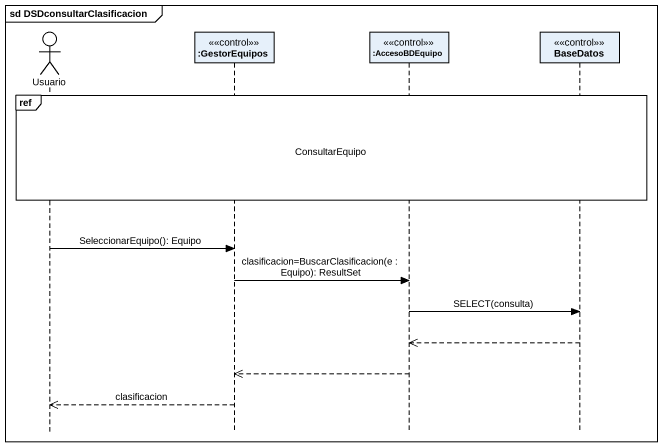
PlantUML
@startuml
mainframe sd DSDconsultarClasificacion
hide footbox
actor Usuario
participant ":GestorEquipos" as GestorEquipos <<control>>
participant ":AccesoBDEquipo" as AccesoBDEquipo <<control>>
participant BaseDatos <<control>>

ref over Usuario, GestorEquipos, AccesoBDEquipo, BaseDatos : ConsultarEquipo
Usuario -> GestorEquipos : SeleccionarEquipo(): Equipo
GestorEquipos -> AccesoBDEquipo : clasificacion=BuscarClasificacion(e : Equipo): ResultSet
AccesoBDEquipo -> BaseDatos : SELECT(consulta)
BaseDatos -->> AccesoBDEquipo
AccesoBDEquipo -->> GestorEquipos
GestorEquipos -->> Usuario : clasificacion
@enduml
